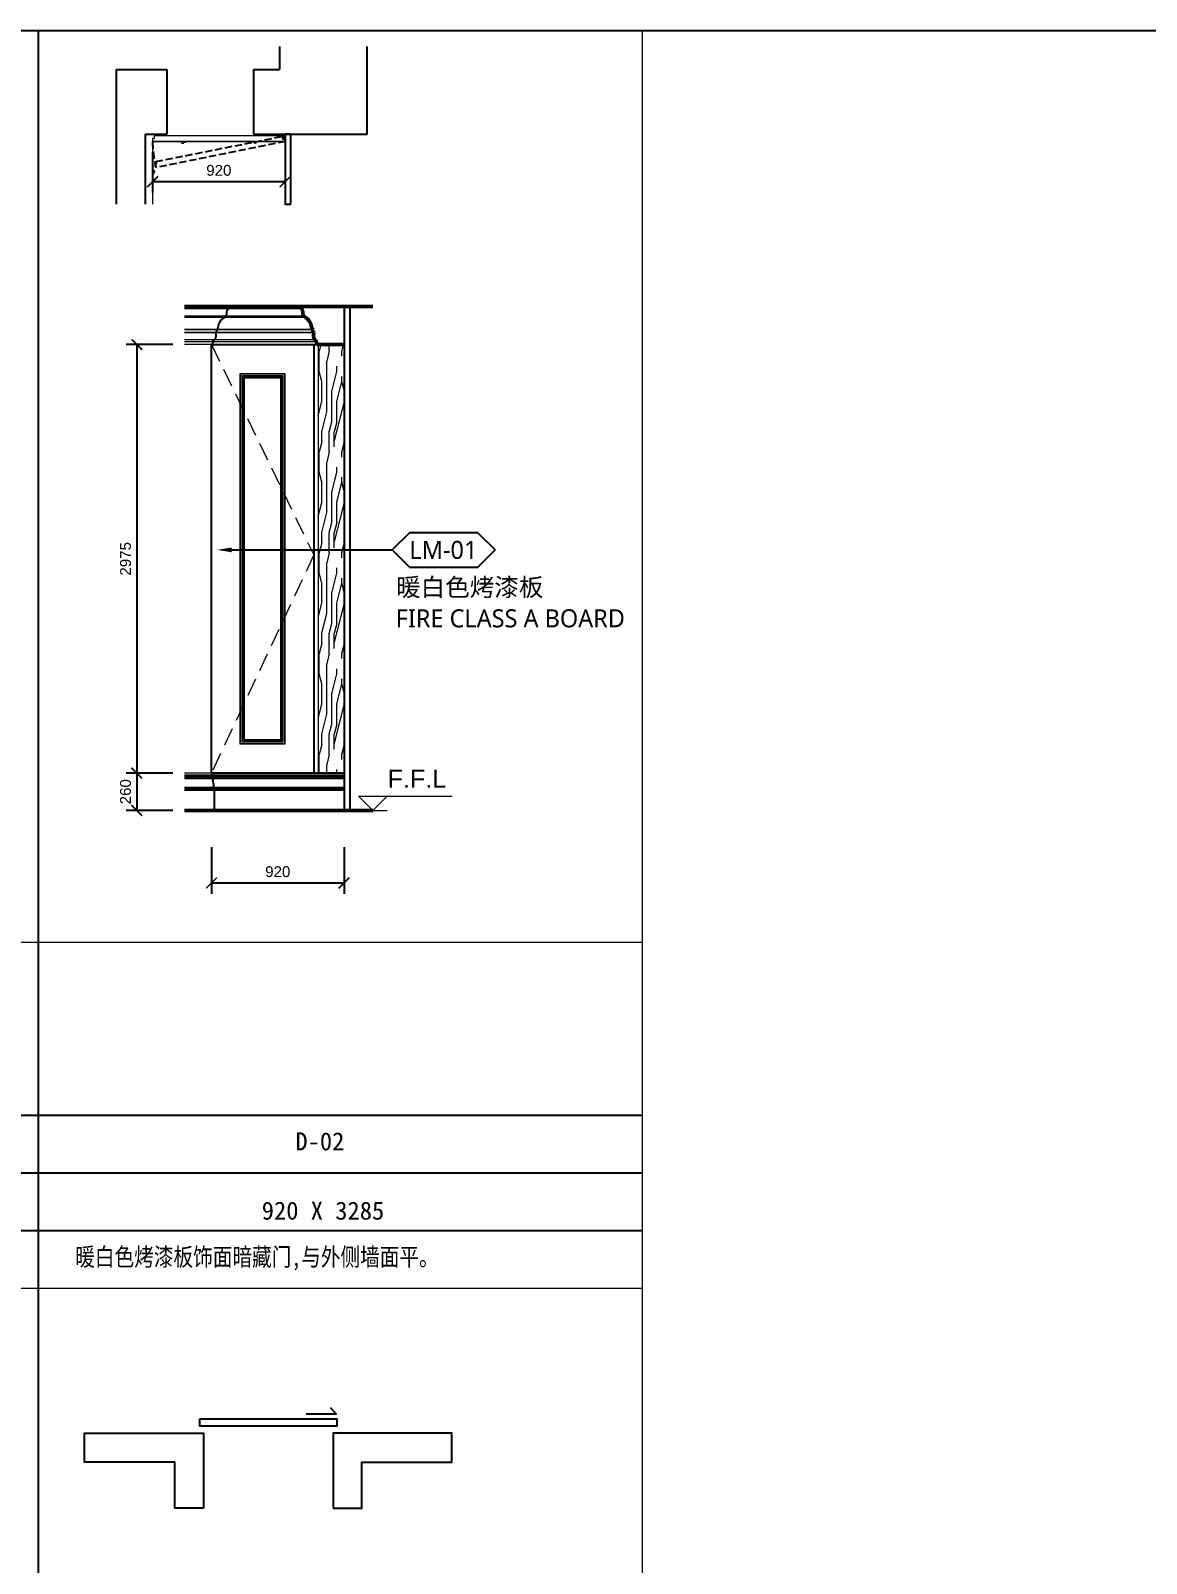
# Model space of a CAD drawing. Header units: millimetres. Extents: x -62687 to -4525, y 0 to 32607.
# Drawn here: x -29744 to -22000, y 17557 to 28200 of the extents above; entities that cross this region are included whole.
import ezdxf
from ezdxf import colors
from ezdxf.entities.mleader import LeaderData, LeaderLine
from ezdxf.enums import TextEntityAlignment as Align
from ezdxf.math import Vec2, Vec3
from ezdxf.xclip import XClip

# ---------------------------------------------------------------- set-up
doc = ezdxf.new("R2010")
doc.units = ezdxf.units.MM
doc.header["$XCLIPFRAME"] = 0
doc.linetypes.add('_ACM-G-HIDDEN', pattern=[4.762499999999999, 3.175, -1.5875])
doc.linetypes.add('DASH', pattern=[0.35, 0.25, -0.1])
for name, color, linetype in [('0 @ 50', 7, 'Continuous'), ('A-stairs', 2, 'Continuous'), ('D-BASE-WALL', 4, 'Continuous'), ('I-ELEV-LW01', 1, 'Continuous'), ('I-PL-DOOR', 2, 'Continuous'), ('I—平面—门', 1, 'Continuous'), ('I—装饰—中线', 70, 'Continuous'), ('WALL TYPE$0$G-ANNO-NOTE-CH', 7, 'Continuous')]:
    doc.layers.add(name, color=color, linetype=linetype)
for name, color, linetype, lineweight in [('_ACM-A-ANNO-DIMS', 1, 'Continuous', 13), ('_ACM-A-DETL-THIN', 2, 'Continuous', 13), ('_ACM-A-ELVE-HACH', 251, 'Continuous', 9), ('_ACM-A-ELVE-HIDD', 1, '_ACM-G-HIDDEN', 13), ('_ACM-A-ELVE-MEDM', 3, 'Continuous', 25), ('_ACM-A-ELVE-THIK', 5, 'Continuous', 50), ('Contour【轮廓线】', 94, 'Continuous', 0), ('I-PL-WALL-FHINISH', 73, 'Continuous', 13), ('I-WALL-DIM', 1, 'Continuous', 25), ('图框-1', 3, 'Continuous', 9)]:
    doc.layers.add(name, color=color, linetype=linetype, lineweight=lineweight)
doc.styles.add('_ACM-G-NOTES', font='arial.ttf')
doc.styles.add('Arial', font='arial.ttf', dxfattribs={"height": 75})
doc.styles.add('MtXpl_', font='simhei.ttf')
doc.styles.get("Standard").update_dxf_attribs({"font": 'arial.ttf'})
doc.styles.add('WALL TYPE$0$Aecom Chinese', font='Microsoft YaHei.ttf')
doc.dimstyles.new('Aec-Arch-M-50', dxfattribs={"dimscale": 50, "dimtxt": 75, "dimasz": 1.5, "dimexe": 1.5, "dimexo": 1.5, "dimgap": 0.8, "dimtad": 1, "dimdec": 0, "dimzin": 3, "dimdsep": 46, "dimtxsty": 'Arial', "dimblk": 'ARCHTICK', "dimcen": 2.5, "dimclrt": 256, "dimazin": 2, "dimtfac": 0.75, "dimtdec": 0, "dimtix": 1, "dimtmove": 2, "dimatfit": 2, "dimfxl": 5, "dimfxlon": 1, "dimtolj": 1, "dimtzin": 0, "dimarcsym": 0})

# ---------------------------------------------------------------- blocks, each defined once
blk = doc.blocks.new('*U47')
at = {"layer": 'I-PL-WALL-FHINISH'}
blk.add_lwpolyline([(0, 0), (0, 920)], dxfattribs=at)
for points in [[(-1.197321398649365e-05, 720), (7.979384322636179, 720, 0.3208161007806607), (10.64601772162132, 717.3333314192787), (10.64601905760355, 716.6666443405993, -0.4668266522621926), (10.64602353905502, 705.3333302019673), (10.6460248841322, 704.6666431219055, 0.4681539542228489), (5.503357997702551, 697.3295787129609), (4.795473440346541, 696.6557492642387, -0.6455820401914517), (4.646075155222206, 693.3333184213407), (4.646076489705592, 692.6666499566563, 0.4151569340983184), (3.312798305574688, 689.9999841420067), (-1.197321398649365e-05, 689.9999783235398)], [(-1.197321398649365e-05, 200), (7.979384322636179, 200, -0.3208161007806607), (10.64601772162132, 202.6666685807213), (10.64601905760355, 203.3333556594007, 0.4668266522621926), (10.64602353905502, 214.6666697980327), (10.6460248841322, 215.3333568780945, -0.4681539542228489), (5.503357997702551, 222.6704212870391), (4.795473440346541, 223.3442507357613, 0.6455820401914517), (4.646075155222206, 226.6666815786593), (4.646076489705592, 227.3333500433437, -0.4151569340983184), (3.312798305574688, 230.0000158579933), (-1.197321398649365e-05, 230.0000216764602)]]:
    blk.add_lwpolyline(points, format="xyb", close=True, dxfattribs=at)
blk = doc.blocks.new('*U177')
for points in [[(94.07029235074879, 3423.852127358805), (94.28660094368388, 3433.099426518682)], [(119.9999797541532, 3499.999999999935), (119.9999797541532, 3483.847671568896)], [(34.43259726039832, 3338.475906973727), (35.72947225556709, 3340.783264753227), (42.21091754394001, 3340.783264753227)], [(13.68943327516899, 3253.097870792764), (13.68943327516899, 3266.942810926725)]]:
    blk.add_lwpolyline(points)
for points in [[(27.9509078314295, 3317.709290229795), (29.24705040472327, 3320.015457823749, -3.820270691278139)], [(13.99999994784594, 235.8828736249961), (13.99999994784594, 241.0508423557585), (11.99999995529652, 244.4965210538539, 0.2104609323525432), (9.800781213489245, 252.2944336224609, -0.2571244085404081), (6.999999973922968, 260.0000000000036), (0, 260.0000000000036), (0, 3234.63818458224), (7.206523143075174, 3234.638184582225)], [(19.99999992549419, 0), (19.99999992549419, 139.4168705663978), (16.99999993667006, 142.8624882293479, 0.2253890010324974), (13.99999994784594, 151.4754032363198, 0.2584783740189748), (10.99999995902181, 160.088318243299, 0.2399701561620722), (13.41796870001417, 188.7769778043912, -0.251402421285622), (13.99999994784594, 220.3798829601001), (13.99999994784594, 225.5477296205354)]]:
    blk.add_lwpolyline(points, format="xyb")
blk.add_ellipse((13.99999994783138, 230.7153016227639), major_axis=(1.455191522836685e-11, 5.167572002232191), ratio=0.5837137594297165, start_param=3.141592653589793, end_param=6.283185307179586)
for points in [[(42.21091754394001, 3340.783264753227), (50.47629837252316, 3375.357788550195), (57.01536084816325, 3390.238434246734), (77.08098803673056, 3415.546478586031), (83.70115176436957, 3419.91737395549), (94.07029235074879, 3423.852127358805)], [(94.28660094368388, 3433.099426518682), (95.28826351868338, 3433.190536747839), (97.20481382342405, 3433.786895998543), (99.90989193835412, 3435.690368891861), (102.0113323602127, 3438.16784690995), (104.436991530878, 3442.707336639163), (106.2438299802307, 3449.130966375953), (106.701593654434, 3452.623550591459), (106.8488567562599, 3456.205963297842)], [(106.8488567559398, 3456.205963280481), (106.8041790220595, 3458.010574497173), (106.7966106627136, 3459.861892849651), (107.2333782392088, 3465.322342048072), (107.898905580485, 3468.809799310453), (108.8534491340688, 3472.096862896862), (110.0663860411441, 3475.081497285144), (111.5126750982599, 3477.709549033163), (114.063944619993, 3480.878997873915), (115.951151644229, 3482.390838688581), (117.9408977305575, 3483.38670355302), (118.9638469454949, 3483.685226501133), (119.9999797541532, 3483.847671568896)], [(13.68943327516899, 3266.942810926725), (15.64329068976804, 3266.87823573166), (17.57366352403187, 3267.203934582991), (21.29270473122597, 3268.984864141785), (24.70623191827326, 3272.203125848544), (26.25457176961936, 3274.325470811331), (28.88914024981204, 3279.412003385158), (29.93967735525803, 3282.293671465239), (30.80169093250879, 3285.361695135471), (31.46653281833278, 3288.586670709388), (31.92620265678852, 3291.939179241825), (32.17229640798178, 3295.389801787554), (32.00290976944962, 3302.301117679795), (31.59543906783802, 3305.65872264775), (30.98044883579132, 3308.909455057445), (30.16428672944312, 3312.022248014655), (29.15232384257251, 3314.965897295675), (27.9509078314295, 3317.709290229795)], [(29.24705040472327, 3320.015457823749), (29.99114405355067, 3319.847168639804), (30.74835449716193, 3319.847168639804), (31.46750938083278, 3320.002442076737), (32.18332969065523, 3320.318695737653), (32.87327109434409, 3320.78918523786), (33.52923000842566, 3321.410233209193), (34.69773397815879, 3323.075745287926), (35.59031209984096, 3325.17463749204), (36.16721639456227, 3327.588196443008), (36.39817342496826, 3330.208054221315), (36.26072225358803, 3332.848679211478), (36.05828275522799, 3334.11337342066), (35.40183553803945, 3336.461792601352), (34.43259726039832, 3338.475906973727)], [(7.206523440778255, 3234.638184582225), (7.789733272424201, 3241.226354564358), (8.476542669610353, 3244.129258155292), (9.642511141661089, 3247.337517725849), (11.59905411992804, 3250.807007764197), (13.68943327516899, 3253.097870792779)]]:
    blk.add_spline(points, degree=3)
blk = doc.blocks.new('_ArchTick')
at = {"layer": 'I-WALL-DIM', "const_width": 0.15}
blk.add_lwpolyline([(-0.4999999999998863, -0.5), (0.5000000000001137, 0.5)], dxfattribs=at)
blk = doc.blocks.new('*D63')
at = {"layer": 'Defpoints', "color": 0, "transparency": 16777216}
for p in [(-28897.45178378216, 27430.46651703792), (-27977.45178378216, 27430.46651703792), (-28897.45178378216, 27151.16816605962)]:
    blk.add_point(p, dxfattribs=at)
at = {"layer": 'I-WALL-DIM', "color": 0, "lineweight": -2, "transparency": 16777216}
for p, q in [((-28897.45178378216, 27355.46651703792), (-28897.45178378216, 27076.16816605962)), ((-27977.45178378216, 27355.46651703792), (-27977.45178378216, 27076.16816605962)), ((-27977.45178378216, 27151.16816605962), (-28897.45178378216, 27151.16816605962))]:
    blk.add_line(p, q, dxfattribs=at)
at = {"layer": 'I-WALL-DIM', "color": 0, "lineweight": -2, "transparency": 16777216, "xscale": 75, "yscale": 75, "zscale": 75, "rotation": 180}
blk.add_blockref('_ArchTick', (-28897.45178378216, 27151.16816605962), dxfattribs=at)
at = {"layer": 'I-WALL-DIM', "color": 0, "lineweight": -2, "transparency": 16777216, "xscale": 75, "yscale": 75, "zscale": 75}
blk.add_blockref('_ArchTick', (-27977.45178378216, 27151.16816605962), dxfattribs=at)
at = {"layer": 'I-WALL-DIM', "transparency": 16777216, "insert": (-28437.45178378216, 27229.46114013875), "char_height": 75, "attachment_point": 5, "style": 'Arial'}
blk.add_mtext('\\A1;920', dxfattribs=at)
blk = doc.blocks.new('*D70')
at = {"layer": 'Defpoints', "color": 0, "transparency": 16777216}
for p in [(-28488.43446405852, 23045.0575803764), (-27568.43446405852, 22785.05758037633), (-28488.43446405852, 22281.28942635405)]:
    blk.add_point(p, dxfattribs=at)
at = {"layer": 'I-WALL-DIM', "color": 0, "lineweight": -2, "transparency": 16777216}
for p, q in [((-28488.43446405852, 22531.28942635405), (-28488.43446405852, 22206.28942635405)), ((-27568.43446405852, 22531.28942635405), (-27568.43446405852, 22206.28942635405)), ((-27568.43446405852, 22281.28942635405), (-28488.43446405852, 22281.28942635405))]:
    blk.add_line(p, q, dxfattribs=at)
at = {"layer": 'I-WALL-DIM', "color": 0, "lineweight": -2, "transparency": 16777216, "xscale": 75, "yscale": 75, "zscale": 75, "rotation": 180}
blk.add_blockref('_ArchTick', (-28488.43446405852, 22281.28942635405), dxfattribs=at)
at = {"layer": 'I-WALL-DIM', "color": 0, "lineweight": -2, "transparency": 16777216, "xscale": 75, "yscale": 75, "zscale": 75}
blk.add_blockref('_ArchTick', (-27568.43446405852, 22281.28942635405), dxfattribs=at)
at = {"layer": 'I-WALL-DIM', "transparency": 16777216, "insert": (-28028.43446405852, 22359.58240043318), "char_height": 75, "attachment_point": 5, "style": 'Arial'}
blk.add_mtext('\\A1;920', dxfattribs=at)
blk = doc.blocks.new('*D72')
at = {"layer": 'Defpoints', "color": 0, "transparency": 16777216}
for p in [(-28488.43446405853, 26019.69576495866), (-29006.75517153153, 23045.0575803764), (-28488.43446405853, 23045.0575803764)]:
    blk.add_point(p, dxfattribs=at)
at = {"layer": 'I-WALL-DIM', "color": 0, "lineweight": -2, "transparency": 16777216}
for p, q in [((-28756.75517153153, 26019.69576495866), (-29081.75517153153, 26019.69576495866)), ((-29006.75517153153, 26019.69576495866), (-29006.75517153153, 23045.0575803764)), ((-28756.75517153153, 23045.0575803764), (-29081.75517153153, 23045.0575803764))]:
    blk.add_line(p, q, dxfattribs=at)
at = {"layer": 'I-WALL-DIM', "color": 0, "lineweight": -2, "transparency": 16777216, "xscale": 75, "yscale": 75, "zscale": 75}
for p, rotation in [((-29006.75517153153, 26019.69576495866), 90), ((-29006.75517153153, 23045.0575803764), 270)]:
    blk.add_blockref('_ArchTick', p, dxfattribs=dict(at, rotation=rotation))
at = {"layer": 'I-WALL-DIM', "transparency": 16777216, "insert": (-29085.04814561064, 24532.37667266753), "char_height": 75, "attachment_point": 5, "rotation": 90, "style": 'Arial'}
blk.add_mtext('\\A1;2975', dxfattribs=at)
blk = doc.blocks.new('*D71')
at = {"layer": 'Defpoints', "color": 0, "transparency": 16777216}
for p in [(-28488.43446405853, 23045.0575803764), (-29006.75517153146, 22785.05758037633), (-28488.43446405854, 22785.05758037633)]:
    blk.add_point(p, dxfattribs=at)
at = {"layer": 'I-WALL-DIM', "color": 0, "lineweight": -2, "transparency": 16777216}
for p, q in [((-28756.75517153146, 23045.0575803764), (-29081.75517153146, 23045.0575803764)), ((-29006.75517153146, 23045.0575803764), (-29006.75517153146, 22785.05758037633)), ((-28756.75517153146, 22785.05758037633), (-29081.75517153146, 22785.05758037633))]:
    blk.add_line(p, q, dxfattribs=at)
at = {"layer": 'I-WALL-DIM', "color": 0, "lineweight": -2, "transparency": 16777216, "xscale": 75, "yscale": 75, "zscale": 75}
for p, rotation in [((-29006.75517153146, 23045.0575803764), 90), ((-29006.75517153146, 22785.05758037633), 270)]:
    blk.add_blockref('_ArchTick', p, dxfattribs=dict(at, rotation=rotation))
at = {"layer": 'I-WALL-DIM', "transparency": 16777216, "insert": (-29085.04814561058, 22915.05758037637), "char_height": 75, "attachment_point": 5, "rotation": 90, "style": 'Arial'}
blk.add_mtext('\\A1;260', dxfattribs=at)
blk = doc.blocks.new('*U8')
for p, q in [((-2, 2), (2, 2)), ((0, 0), (-2, 2)), ((-2, 0), (2, 0)), ((2, 2), (0, 0)), ((2, 2), (11, 2))]:
    blk.add_line(p, q)
at = {"style": '_ACM-G-NOTES'}
blk.add_attdef('HEIGHT-1', text='', height=2.5, dxfattribs=at).set_placement((2.046873367071385, 5.655099713776202), align=Align.TOP_LEFT)
blk = doc.blocks.new('WHA12202707')
at = {"transparency": 16777216}
for p, q in [((2.381249999995816, 2.381249999998545), (0, 0)), ((11.90624999998818, 2.381249999998545), (2.381249999995816, 2.381249999998545)), ((11.90624999998818, 2.381249999998545), (14.28749999998399, 0)), ((2.381249999995816, -2.381249999994907), (0, 0)), ((11.90624999998818, -2.381249999994907), (14.28749999998399, 0)), ((2.381249999995816, -2.381249999994907), (11.90624999998818, -2.381249999994907))]:
    blk.add_line(p, q, dxfattribs=at)
at = {"transparency": 16777216, "style": 'WALL TYPE$0$Aecom Chinese'}
blk.add_attdef('英文2', (0.4915142908575945, -14.58335883787367), '', height=2.5, dxfattribs=at)
at = {"layer": 'WALL TYPE$0$G-ANNO-NOTE-CH', "transparency": 16777216, "style": 'WALL TYPE$0$Aecom Chinese'}
blk.add_attdef('编号', text='', height=2.5, dxfattribs=at).set_placement((7.100982051833853, 0), align=Align.MIDDLE)
for tag, p in [('中文', (0.5380008727915992, -5.178695852169766)), ('英文', (0.4915142908830603, -9.507158057298511))]:
    blk.add_attdef(tag, text='', height=2.5, dxfattribs=at).set_placement(p, align=Align.MIDDLE_LEFT)
blk = doc.blocks.new('*U174')
at = {"layer": '_ACM-A-DETL-THIN'}
for points in [[(0, 3034.638184582254), (309.8865063226839, 3034.638184582254), (309.8865063226839, 460), (0, 460)], [(30.00002167646016, 3004.638162905794), (279.8864846462238, 3004.638162905794), (279.8864846462238, 490.0000216764602), (30.00002167646016, 490.0000216764602)]]:
    blk.add_lwpolyline(points, close=True, dxfattribs=at)
at = {"layer": '_ACM-A-DETL-THIN', "color": 8}
for points in [[(2.666668580714031, 3031.97151600154), (307.2198377419699, 3031.97151600154), (307.2198377419699, 462.666668580714), (2.666668580714031, 462.666668580714)], [(3.333355659400695, 3031.304828922853), (306.5531506632832, 3031.304828922853), (306.5531506632832, 463.3333556594007), (3.333355659400695, 463.3333556594007)], [(14.66666979803995, 3019.971514784214), (295.219836524644, 3019.971514784214), (295.219836524644, 474.6666697980399), (14.66666979803995, 474.6666697980399)], [(15.33335687809449, 3019.304827704159), (294.5531494445895, 3019.304827704159), (294.5531494445895, 475.3333568780945), (15.33335687809449, 475.3333568780945)], [(22.67042128703906, 3011.967763295215), (287.2160850356449, 3011.967763295215), (287.2160850356449, 482.6704212870391), (22.67042128703906, 482.6704212870391)], [(23.34425073576858, 3011.293933846485), (286.5422555869154, 3011.293933846485), (286.5422555869154, 483.3442507357686), (23.34425073576858, 483.3442507357686)], [(26.66668157865934, 3007.971503003595), (283.2198247440246, 3007.971503003595), (283.2198247440246, 486.6666815786593), (26.66668157865934, 486.6666815786593)]]:
    blk.add_lwpolyline(points, close=True, dxfattribs=at)
blk = doc.blocks.new('*U176')
at = {"color": 250}
for p, q in [((0, 210.1132734759321), (0, 0)), ((113.8803798450216, 210.1132734759321), (113.8803798450216, 0)), ((219.9999999999986, 210.1132734759321), (219.9999999999986, 0)), ((311.1269837220445, 210.1132734759321), (311.1269837220445, 0)), ((381.0511776651431, 210.1132734759321), (381.0511776651431, 0)), ((425.0073635672126, 210.1132734759321), (425.0073635672126, 0)), ((439.9999999999972, 210.1132734759321), (439.9999999999972, 0))]:
    blk.add_line(p, q, dxfattribs=at)
blk = doc.blocks.new('K_1222032899')
at = {"layer": '_ACM-A-DETL-THIN', "color": 8}
for points in [[(-305.0003309917811, -57.00334400567226), (-305.0003309917811, -3851.481101111269)], [(-274.8868941647233, -160), (-274.8868373144651, -3850.096741863814)], [(-94.88705751586531, -599.9999999999964), (-284.8868941647233, -599.9999999999964)]]:
    blk.add_lwpolyline(points, dxfattribs=at)
at = {"layer": '_ACM-A-ELVE-MEDM'}
blk.add_lwpolyline([(-94.88705751585076, 0), (-304.9999834181217, 0), (-305.0003310137108, -57.00694149016635, -0.3782502001718009), (-301.9833998695976, -61.7747675982464, 0.6234963798739479), (-299.9715041236777, -66.54381312349142, 0.2848190696675714), (-299.9720229127561, -90.3870747527908, 0.6361491608280843), (-301.9820113086025, -97.54234559183533, 0.2823776289364123), (-301.5233783739677, -109.8480101953464, -0.1861280918310402), (-292.9317702383123, -138.0770249895795, 0.8243827968840718), (-291.9258879765985, -144.0379637544247), (-291.9261351691821, -146.4232176514706, -0.2622472454661371), (-288.9093550875987, -149.9989050919248), (-274.8868941647233, -149.9989050919248), (-274.8868941647233, -160), (-94.88705751585076, -160)], format="xyb", dxfattribs=at)
at = {"xscale": -1, "rotation": 270}
blk.add_blockref('*U176', (-305.0003309917811, -599.9999999999964), dxfattribs=at)
blk = doc.blocks.new('A$C92bd61fc')
at = {"layer": '_ACM-A-ELVE-HACH'}
h = blk.add_hatch(dxfattribs=at)
h.set_pattern_fill('木纹', color=251, scale=34.3137, angle=90, pattern_type=2)
h.set_pattern_definition([(90, (-93314.12963991621, -23096.21078510489), (-699.99948, 4.286260612934058e-14), [139.999896, -209.999844, 69.99994799999999, -279.999792]), (90, (-93331.62962691617, -22606.21114910489), (-699.99948, 4.286260612934058e-14), [139.999896, -559.9995839999999]), (90, (-93366.62960091617, -22676.21109710492), (-699.99948, 4.286260612934058e-14), [69.99994799999999, -629.9995319999999]), (90, (-93384.1295879162, -23061.21081110489), (-699.99948, 4.286260612934058e-14), [34.99997399999999, -489.999636, 34.99997399999999, -139.999896]), (90, (-93419.12956191617, -22816.21099310489), (-699.99948, 4.286260612934058e-14), [139.999896, -209.999844, 34.99997399999999, -314.999766]), (90, (-93436.62954891617, -22991.21086310489), (-699.99948, 4.286260612934058e-14), [104.999922, -594.999558]), (90, (-93454.1295359162, -22816.21099310489), (-699.99948, 4.286260612934058e-14), [209.999844, -489.999636]), (90, (-93471.62952291618, -23026.21083710489), (-699.99948, 4.286260612934058e-14), [139.999896, -559.9995839999999]), (90, (-93489.12950991617, -22746.21104510489), (-699.99948, 4.286260612934058e-14), [349.99974, -349.99974]), (90, (-93524.12948391616, -22956.21088910489), (-699.99948, 4.286260612934058e-14), [69.99994799999999, -209.999844, 139.999896, -279.999792]), (90, (-93541.62947091622, -22466.21125310489), (-699.99948, 4.286260612934058e-14), [139.999896, -559.9995839999999]), (90, (-93559.1294579162, -22606.21114910489), (-699.99948, 4.286260612934058e-14), [69.99994799999999, -629.9995319999999]), (90, (-93576.62944491621, -22746.21104510489), (-699.99948, 4.286260612934058e-14), [69.99994799999999, -629.9995319999999]), (90, (-93594.12943191621, -23096.21078510489), (-699.99948, 4.286260612934058e-14), [139.999896, -559.9995839999999]), (90, (-93611.62941891621, -22746.21104510489), (-699.99948, 4.286260612934058e-14), [139.999896, -559.9995839999999]), (90, (-93646.62939291622, -22746.21104510489), (-699.99948, 4.286260612934058e-14), [139.999896, -139.999896, 139.999896, -279.999792]), (90, (-93681.62936691621, -22886.21094110489), (-699.99948, 4.286260612934058e-14), [69.99994799999999, -349.99974, 139.999896, -139.999896]), (90, (-93699.1293539162, -22746.21104510489), (-699.99948, 4.286260612934058e-14), [209.999844, -489.999636]), (90, (-93734.12932791618, -22746.21104510489), (-699.99948, 4.286260612934058e-14), [139.999896, -559.9995839999999]), (90, (-93751.62931491621, -23026.21083710489), (-699.99948, 4.286260612934058e-14), [209.999844, -279.999792, 69.99994799999999, -139.999896]), (90, (-93786.62928891617, -23026.21083710489), (-699.99948, 4.286260612934058e-14), [349.99974, -349.99974]), (90, (-93804.12927591617, -22606.21114910489), (-699.99948, 4.286260612934058e-14), [69.99994799999999, -629.9995319999999]), (90, (-93821.62926291616, -22816.21099310489), (-699.99948, 4.286260612934058e-14), [139.999896, -559.9995839999999]), (90, (-93839.12924991622, -22956.21088910489), (-699.99948, 4.286260612934058e-14), [69.99994799999999, -279.999792, 69.99994799999999, -279.999792]), (90, (-93856.62923691621, -23026.21083710492), (-699.99948, 4.286260612934058e-14), [69.99994799999999, -209.999844, 139.999896, -279.999792]), (90, (-93874.12922391621, -22886.21094110489), (-699.99948, 4.286260612934058e-14), [69.99994799999999, -349.99974, 69.99994799999999, -209.999844]), (90, (-93891.6292109162, -22746.21104510489), (-699.99948, 4.286260612934058e-14), [209.999844, -489.999636]), (90, (-93926.62918491621, -23026.21083710489), (-699.99948, 4.286260612934058e-14), [139.999896, -559.9995839999999]), (90, (-93944.12917191621, -22676.21109710489), (-699.99948, 4.286260612934058e-14), [69.99994799999999, -629.9995319999999]), (90, (-93961.62915891616, -22536.21120110489), (-699.99948, 4.286260612934058e-14), [69.99994799999999, -629.9995319999999]), (104.03624347, (-93366.62960090824, -22606.21114909093), (-1.689791769861322e-06, 699.999479479022), [72.09994644, -2814.0717183687]), (104.03624347, (-93524.12948390824, -22536.21120109092), (-1.689791769861322e-06, 699.999479479022), [72.09994644, -2814.0717183687]), (104.03624347, (-93944.12917190824, -22606.21114909093), (-1.689791769861322e-06, 699.999479479022), [72.09994644, -2814.0717183687]), (104.03624347, (-93681.62936690824, -22816.21099309092), (-1.689791769861322e-06, 699.999479479022), [72.09994644, -2814.0717183687]), (104.03624347, (-93786.62928890824, -22676.21109709092), (-1.689791769861322e-06, 699.999479479022), [72.09994644, -2814.0717183687]), (104.03624347, (-93734.12932790825, -22606.21114909093), (-1.689791769861322e-06, 699.999479479022), [72.09994644, -2814.0717183687]), (104.03624347, (-93856.62923690824, -22956.21088909092), (-1.689791769861322e-06, 699.999479479022), [72.09994644, -2814.0717183687]), (104.03624347, (-93821.62926290823, -22676.21109709092), (-1.689791769861322e-06, 699.999479479022), [72.09994644, -2814.0717183687]), (104.03624347, (-93559.12945790823, -22536.21120109092), (-1.689791769861322e-06, 699.999479479022), [144.19989288, -2741.9717719287]), (104.03624347, (-93611.62941890824, -22606.21114909093), (-1.689791769861322e-06, 699.999479479022), [144.19989288, -2741.9717719287]), (104.03624347, (-93646.62939290825, -22606.21114909093), (-1.689791769861322e-06, 699.999479479022), [144.19989288, -2741.9717719287]), (255.96376, (-93419.12970643755, -22816.21116352707), (0.0001255916377233216, -699.9996068101242), [72.09994644, -144.19989288, 72.09994644, -2597.771844734999]), (255.9637565300001, (-93524.12948397688, -22956.21088898798), (-2.533266199220939e-08, -699.9994798951368), [72.09994644, -2814.0717183687]), (255.9637565300001, (-93839.12924997688, -22956.21088898798), (-2.533266199220939e-08, -699.9994798951368), [144.19989288, -2741.9717719287]), (284.03624347, (-93331.62962697688, -22606.21114898798), (1.689791678431259e-06, -699.999479479022), [72.09994644, -2814.0717183687]), (75.96375653, (-93331.62962697688, -22466.21125298799), (2.533287532902427e-08, 699.9994798951368), [72.09994644, -2814.0717183687]), (75.96375653, (-93576.62944497686, -22676.21109698798), (2.533287532902427e-08, 699.9994798951368), [72.09994644, -2814.0717183687]), (75.96375653, (-93699.12935397687, -22536.21120098798), (2.533287532902427e-08, 699.9994798951368), [72.09994644, -2814.0717183687]), (75.96375653, (-93751.62931497688, -22816.21099298798), (2.533287532902427e-08, 699.9994798951368), [72.09994644, -2814.0717183687]), (75.96375653, (-93839.12924997688, -22886.21094098798), (2.533287532902427e-08, 699.9994798951368), [72.09994644, -2814.0717183687]), (75.96375653, (-93874.12922397687, -22816.21099298798), (2.533287532902427e-08, 699.9994798951368), [72.09994644, -2814.0717183687]), (75.96375653, (-93751.62931497688, -22816.21099298798), (2.533287532902427e-08, 699.9994798951368), [72.09994644, -2814.0717183687]), (75.96375653, (-93856.62923697688, -22606.21114898798), (2.533287532902427e-08, 699.9994798951368), [288.39978576, -2597.7718790487]), (75.96375653, (-93384.12958797687, -23026.21083698798), (2.533287532902427e-08, 699.9994798951368), [288.39978576, -2597.7718790487]), (75.96375653, (-93436.62954897687, -22956.21088898798), (2.533287532902427e-08, 699.9994798951368), [288.39978576, -2597.7718790487]), (75.96376000000001, (-93471.62966743755, -22886.21111152707), (-0.0001255916376318916, 699.9996068101242), [72.09994644, -144.19989288, 144.19989288, -2525.671898295]), (75.96376000000001, (-93524.12962843756, -22886.21111152707), (-0.0001255916376318916, 699.9996068101242), [144.19989288, -144.19989288, 144.19989288, -2453.571951854999]), (75.96375653, (-93594.12943197688, -22956.21088898798), (2.533287532902427e-08, 699.9994798951368), [288.39978576, -2597.7718790487]), (75.96375653, (-93646.62939297687, -23026.21083698798), (2.533287532902427e-08, 699.9994798951368), [288.39978576, -2597.7718790487]), (75.96375653, (-93681.62936697686, -23026.21083698798), (2.533287532902427e-08, 699.9994798951368), [288.39978576, -2597.7718790487]), (75.96375653, (-93891.62921097688, -22536.21120098798), (2.533287532902427e-08, 699.9994798951368), [72.09994644, -2814.0717183687]), (75.96376753, (-93961.62915897688, -22466.21125298799), (-0.0001343649196721049, 699.9994798951237), [144.19989288, -2741.9717719287]), (75.96376753, (-93926.62918497687, -22886.21094098798), (-0.0001343649196721049, 699.9994798951237), [144.19989288, -2741.9717719287]), (75.96375753, (-93314.12963997688, -22956.21088898798), (-1.219196285513106e-05, 699.9994798951367), [288.3997857599998, -2597.771879048698]), (75.96375753, (-93804.12927597687, -22536.21120098798), (-1.219196285513106e-05, 699.9994798951367), [216.2998393199999, -2669.871825488698]), (75.96375753, (-93751.62931497688, -22466.21125298799), (-1.219196285513106e-05, 699.9994798951367), [432.5996786399998, -2453.571986168698])])
h.paths.add_polyline_path([(739.999950166617, -7.60337570682168e-10), (739.9999999999418, -7.60337570682168e-10), (919.9999999999854, -7.639755494892597e-10), (919.9999999999272, -2974.638184583011), (739.9999959943962, -2974.638184583011)])
at = {"layer": '_ACM-A-ELVE-HIDD', "ltscale": 40}
blk.add_lwpolyline([(0, 0), (709.886506322684, -1459.638184582298), (0, -2974.638184582251)], dxfattribs=at)
at = {"layer": 'A-stairs'}
blk.add_lwpolyline([(0, -2974.638184582251), (0, 0), (709.886506322684, 0), (709.886506322684, -2974.638184582251), (0, -2974.638184582251)], dxfattribs=at)
ref = blk.add_blockref('K_1222032899', (1014.886837314465, 615.4585572814976))
XClip(ref).set_block_clipping_path([(-305.0003309917811, -3590.096741863741), (-94.88683731453784, -615.4585572815085)])
at = {"layer": '_ACM-A-DETL-THIN'}
blk.add_blockref('*U174', (200, -3234.638184582254), dxfattribs=at)

msp = doc.modelspace()

# ---------------------------------------------------------------- linework, layer by layer
at = {"layer": '_ACM-A-DETL-THIN', "color": 8}
for points in [[(-27868.43444381273, 26268.9052519453), (-28675.42032610462, 26268.9052519453)], [(-27842.72106500226, 26218.15700689509), (-28675.42032610462, 26218.15700689509)], [(-27842.50475640933, 26208.90970773521), (-28675.42032610462, 26208.90970773521)], [(-27790.64538160252, 26125.84084512963), (-28675.42032610462, 26125.84084512963)], [(-27782.86706131898, 26123.53348735013), (-28675.42032610462, 26123.53348735013)], [(-27779.94127966733, 26105.07303820016), (-28675.42032610462, 26105.07303820016)], [(-27776.38537189001, 26102.7668706062), (-28675.42032610462, 26102.7668706062)], [(-27764.75610211566, 26052.00039130313), (-28675.42032610462, 26052.00039130313)], [(-27762.12389733375, 26038.15545116917), (-28675.42032610462, 26038.15545116917)], [(-27568.43446405853, 23029.55410143025), (-28675.42032610462, 23029.55410143025)], [(-27568.43446405853, 23026.10842273215), (-28675.42032610462, 23026.10842273215)], [(-27568.43446405853, 23020.94045400139), (-28675.42032610462, 23020.94045400139)], [(-27568.43446405853, 23010.60530999693), (-28675.42032610462, 23010.60530999693)], [(-27568.43446405853, 23005.4374633365), (-28675.42032610462, 23005.4374633365)], [(-27568.43446405853, 22945.14589861969), (-28675.42032610462, 22945.14589861969)], [(-27568.43446405853, 22936.53298361271), (-28675.42032610462, 22936.53298361271)], [(-27568.43446405853, 22927.92006860574), (-28675.42032610462, 22927.92006860574)], [(-27568.43446405853, 22924.47445094279), (-28675.42032610462, 22924.47445094279)]]:
    msp.add_lwpolyline(points, dxfattribs=at)
at = {"layer": '_ACM-A-DETL-THIN'}
for points in [[(-28488.43446405852, 26019.69576495865), (-28675.42032610462, 26019.69576495865)], [(-27568.43446405852, 23045.0575803764), (-28675.42032610462, 23045.0575803764)]]:
    msp.add_lwpolyline(points, dxfattribs=at)
at = {"layer": '_ACM-A-ELVE-THIK'}
msp.add_line((-28675.42032610462, 22785.05758037633), (-27368.8406640435, 22785.05758037633), dxfattribs=at)
for points in [[(-27368.8406640435, 26285.05758037628), (-28675.42032610462, 26285.05758037632)], [(-27868.43444381273, 26285.05758037634), (-27868.43444381273, 26268.9052519453)], [(-27842.50475640933, 26208.90970773521), (-27842.72106500226, 26218.15700689509)], [(-27782.86706131898, 26123.53348735013), (-27784.16393631414, 26125.84084512963), (-27790.64538160252, 26125.84084512963)], [(-27762.12389733375, 26038.15545116917), (-27762.12389733375, 26052.00039130313)], [(-27748.43446405858, 26019.69576495865), (-27755.64098720165, 26019.69576495863)], [(-27748.43446405858, 26019.69576495865), (-27568.43446405848, 26019.69576495865)]]:
    msp.add_lwpolyline(points, dxfattribs=at)
msp.add_lwpolyline([(-27776.38537189001, 26102.7668706062), (-27777.6815144633, 26105.07303820016, 3.820270691278139)], format="xyb", dxfattribs=at)
for points in [[(-27855.28332081452, 26241.26354365689), (-27855.23864308064, 26243.06815487358), (-27855.23107472129, 26244.91947322606), (-27855.66784229779, 26250.37992242448), (-27856.33336963906, 26253.86737968686), (-27857.28791319265, 26257.15444327327), (-27858.50085009972, 26260.13907766155), (-27859.94713915684, 26262.76712940957), (-27862.49840867857, 26265.93657825032), (-27864.38561570281, 26267.44841906499), (-27866.37536178913, 26268.44428392943), (-27867.39831100407, 26268.74280687754), (-27868.43444381273, 26268.9052519453)], [(-27842.72106500226, 26218.15700689509), (-27843.72272757726, 26218.24811712425), (-27845.639277882, 26218.84447637495), (-27848.34435599693, 26220.74794926827), (-27850.44579641879, 26223.22542728636), (-27852.87145558945, 26227.76491701557), (-27854.67829403881, 26234.18854675236), (-27855.13605771301, 26237.68113096787), (-27855.28332081484, 26241.26354367425)], [(-27790.64538160252, 26125.84084512963), (-27798.9107624311, 26160.4153689266), (-27805.44982490674, 26175.29601462314), (-27825.51545209531, 26200.60405896244), (-27832.13561582295, 26204.9749543319), (-27842.50475640933, 26208.90970773521)], [(-27777.6815144633, 26105.07303820016), (-27778.42560811213, 26104.90474901621), (-27779.18281855574, 26104.90474901621), (-27779.90197343941, 26105.06002245314), (-27780.61779374923, 26105.37627611406), (-27781.30773515292, 26105.84676561427), (-27781.963694067, 26106.4678135856), (-27783.13219803674, 26108.13332566433), (-27784.02477615842, 26110.23221786845), (-27784.60168045314, 26112.64577681942), (-27784.83263748355, 26115.26563459772), (-27784.69518631216, 26117.90625958789), (-27784.4927468138, 26119.17095379707), (-27783.83629959662, 26121.51937297776), (-27782.86706131898, 26123.53348735013)], [(-27762.12389733375, 26052.00039130313), (-27764.07775474834, 26051.93581610807), (-27766.00812758261, 26052.2615149594), (-27769.7271687898, 26054.04244451819), (-27773.14069597685, 26057.26070622495), (-27774.6890358282, 26059.38305118774), (-27777.32360430839, 26064.46958376157), (-27778.37414141383, 26067.35125184165), (-27779.23615499109, 26070.41927551188), (-27779.90099687691, 26073.6442510858), (-27780.36066671537, 26076.99675961823), (-27780.60676046656, 26080.44738216396), (-27780.43737382803, 26087.3586980562), (-27780.02990312641, 26090.71630302416), (-27779.41491289437, 26093.96703543385), (-27778.59875078802, 26097.07982839106), (-27777.58678790115, 26100.02347767208), (-27776.38537189001, 26102.7668706062)], [(-27755.64098749936, 26019.69576495863), (-27756.224197331, 26026.28393494077), (-27756.91100672819, 26029.1868385317), (-27758.07697520024, 26032.39509810226), (-27760.0335181785, 26035.8645881406), (-27762.12389733375, 26038.15545116919)]]:
    msp.add_spline(points, degree=3, dxfattribs=at)
at = {"layer": 'A-stairs'}
msp.add_lwpolyline([(-28488.43446405852, 23045.0575803764), (-28488.43446405852, 26019.69576495865), (-27568.43446405852, 26019.69576495865), (-27568.43446405852, 23045.0575803764), (-28488.43446405852, 23045.0575803764)], dxfattribs=at)
at = {"layer": 'Contour【轮廓线】', "color": 94}
msp.add_line((-28488.43446405855, 23433.40321598775), (-28488.43446405855, 23463.48750001002), dxfattribs=at)
at = {"layer": 'D-BASE-WALL'}
for p, q in [((-28017.45178378215, 28090.58781975719), (-28017.45178378216, 27930.46651703792)), ((-27407.45178378216, 27480.46651703792), (-27407.45178378216, 28090.58781975719)), ((-29147.45178378218, 26996.02749739808), (-29147.45178378216, 27930.46651703792)), ((-29147.45178378216, 27930.46651703792), (-28797.45178378219, 27930.46651703792)), ((-28797.45178378219, 27930.46651703792), (-28797.45178378216, 27480.46651703792)), ((-28197.45178378216, 27930.46651703792), (-28197.45178378216, 27480.46651703792)), ((-28197.45178378219, 27930.46651703792), (-28017.45178378216, 27930.46651703792)), ((-28947.45178378218, 26996.02749739808), (-28947.45178378216, 27480.46651703792)), ((-28947.45178378216, 27480.46651703792), (-28797.45178378216, 27480.46651703792)), ((-28197.45178378216, 27480.46651703792), (-27407.45178378216, 27480.46651703792))]:
    msp.add_line(p, q, dxfattribs=at)
for points in [[(-28543.95722093672, 17940.8027425201), (-28743.95722093718, 17940.8027425201), (-28743.95722093718, 18260.80274252006), (-29370.55925833699, 18260.80274252007), (-29370.55925833699, 18460.8027425201), (-28543.95722093811, 18460.8027425201), (-28543.95722093811, 17940.8027425201)], [(-27643.95722093625, 17940.80274251936), (-27443.95722093718, 17940.80274251936), (-27443.95722093718, 18260.80274252006), (-26819.77852697051, 18260.80274252009), (-26819.77852697051, 18460.80274252009), (-27643.95722093718, 18460.80274252011), (-27643.95722093718, 17940.80274251936)]]:
    msp.add_lwpolyline(points, dxfattribs=at)
at = {"layer": 'I-ELEV-LW01'}
for p, q in [((-29690.37889928032, 2131.474744602108), (-29690.37889928032, 28200.00000000003)), ((-39475.02925651579, 20668.52528805959), (-25498.0537206626, 20668.5252880596)), ((-39475.02925651579, 20268.52528805959), (-25498.0537206626, 20268.52528805968)), ((-39475.02925651579, 19868.52528805956), (-25498.0537206626, 19868.52528805967))]:
    msp.add_line(p, q, dxfattribs=at)
at = {"layer": 'I-PL-DOOR', "color": 8, "linetype": 'DASH', "ltscale": 200}
msp.add_lwpolyline([(-27997.46380384915, 27466.51535963845), (-27992.28742294709, 27447.19684311267), (-27982.62816468421, 27449.78503356369), (-27977.45178378216, 27430.46651703792), (-28873.59986218451, 27249.29318546615), (-28878.77624308656, 27268.61170199193), (-28869.11698482366, 27271.19989244295), (-28874.29336572572, 27290.51840896873)], close=True, dxfattribs=at)
at = {"layer": 'I-PL-DOOR'}
msp.add_lwpolyline([(-27832.29586777376, 18596.26823139249), (-27623.07937957445, 18596.26823139249), (-27662.81805771316, 18636.00250509067)], dxfattribs=at)
msp.add_lwpolyline([(-28568.95722093718, 18560.80274252058), (-27618.95722093718, 18560.80274252058), (-27618.95722093718, 18510.80274252011), (-28568.95722093718, 18510.80274252011)], close=True, dxfattribs=at)
at = {"layer": 'I-PL-DOOR', "color": 8, "linetype": 'DASH', "ltscale": 200}
msp.add_arc((-28197.45178378216, 27430.46651703792), 699.9999999999966, 180, 195.0000000002504, dxfattribs=at)
at = {"layer": 'I-PL-WALL-FHINISH'}
msp.add_lwpolyline([(-28887.45178378216, 27470.46651703792), (-28887.45178378216, 27450.46651703792), (-28897.45178378216, 27450.46651703792), (-28897.45178378216, 27430.46651703792), (-27977.45178378216, 27430.46651703792), (-27977.45178378216, 27450.46651703792), (-27987.45178378216, 27450.46651703792), (-27987.45178378216, 27470.46651703792)], close=True, dxfattribs=at)
msp.add_lwpolyline([(-28897.45178378216, 27430.46651703792), (-28897.45178378216, 26996.02749739808)], dxfattribs=at)
msp.add_lwpolyline([(-28897.45179575538, 27230.46651703792), (-28889.47239945953, 27230.46651703792, 0.3208161007806607), (-28886.80576606054, 27227.79984845719), (-28886.80576472456, 27227.13316137852, -0.4668266522621926), (-28886.80576024311, 27215.79984723988), (-28886.80575889803, 27215.13316015982, 0.4681539542228489), (-28891.94842578446, 27207.79609575088), (-28892.65631034182, 27207.12226630215, -0.6455820401914517), (-28892.80570862694, 27203.79983545926), (-28892.80570729246, 27203.13316699457, 0.4151569340983184), (-28894.13898547659, 27200.46650117992), (-28897.45179575538, 27200.46649536146)], format="xyb", close=True, dxfattribs=at)
at = {"layer": 'I-WALL-DIM'}
msp.add_lwpolyline([(-4525.02924692932, -7.735024951216474e-06), (-39475.0292565158, -7.735024951216474e-06), (-39475.0292565158, 28200.00000000001), (-4525.02924692932, 28200.00000000001)], close=True, dxfattribs=at)
at = {"layer": 'I—平面—门'}
msp.add_lwpolyline([(-27937.45178378216, 26996.02749739808), (-27937.45178378216, 27480.46651703792), (-27977.45178378216, 27480.46651703792), (-27977.45178378216, 26996.02749739808)], close=True, dxfattribs=at)
at = {"layer": 'I—装饰—中线'}
for p, q in [((-27568.43446405847, 26285.05758037636), (-27568.43446405853, 22785.05758037634)), ((-27528.4344640585, 26285.05758037636), (-27528.43446405856, 22785.05758037634))]:
    msp.add_line(p, q, dxfattribs=at)
at = {"layer": '图框-1', "color": 4}
msp.add_line((-25498.0537206626, -7.735023245913908e-06), (-25498.0537206626, 28200.00000000003), dxfattribs=at)
for points in [[(-25498.0537206626, 21868.52528805963), (-39475.02925651579, 21868.52528805954), (-39475.02925651579, 21868.52528805954), (-39475.02925651579, 21868.52528805954)], [(-39475.02925651579, 19468.52528805961), (-25498.0537206626, 19468.52528805961)]]:
    msp.add_lwpolyline(points, dxfattribs=at)

# ---------------------------------------------------------------- block references
msp.add_blockref('A$C92bd61fc', (-28488.43446405856, 26019.69576495867))
at = {"layer": '_ACM-A-ANNO-DIMS', "xscale": 50, "yscale": 50, "zscale": 50}
msp.add_blockref('*U8', (-27368.8406640435, 22785.05758037633), dxfattribs=at).add_auto_attribs({'HEIGHT-1': 'F.F.L'})
at = {"layer": '_ACM-A-ELVE-MEDM'}
msp.add_blockref('*U177', (-28488.43446405852, 22785.05758037639), dxfattribs=at)
at = {"layer": 'I-PL-WALL-FHINISH', "xscale": -1, "rotation": 90}
msp.add_blockref('*U47', (-27977.45178378216, 27430.46651703792), dxfattribs=at)

# ---------------------------------------------------------------- texts
at = {"style": 'MtXpl_'}
for s, p in [('D-02', (-27906.36758981741, 20424.7599657169)), ('920 X 3285', (-28139.86781560269, 19943.82617832104))]:
    msp.add_text(s, height=125, dxfattribs=at).set_placement(p)
at = {"style": 'MtXpl_', "width": 0.8}
msp.add_text('暖白色烤漆板饰面暗藏门,与外侧墙面平。', height=125, dxfattribs=at).set_placement((-29434.54960324889, 19622.8138924553))

# ---------------------------------------------------------------- dimensions: what is measured, and where the dimension line sits
at = {"layer": 'I-WALL-DIM'}
for base, p1, p2, picture, middle in [((-28897.45178378216, 27151.16816605962), (-27977.45178378216, 27430.46651703792), (-28897.45178378216, 27430.46651703792), '*D63', (-28437.45178378216, 27229.46114013875)), ((-28488.43446405852, 22281.28942635405), (-27568.43446405852, 22785.05758037633), (-28488.43446405852, 23045.0575803764), '*D70', (-28028.43446405852, 22359.58240043318))]:
    dim = msp.add_linear_dim(base=base, p1=p1, p2=p2, dimstyle='Aec-Arch-M-50', override={"dimzin": 8}, dxfattribs=at)
    dim.commit()
    dim.dimension.update_dxf_attribs({"geometry": picture, "text_midpoint": middle})
for base, p1, p2, picture, middle in [((-29006.75517153153, 23045.0575803764), (-28488.43446405852, 26019.69576495865), (-28488.43446405852, 23045.0575803764), '*D72', (-29085.04814561064, 24532.37667266753)), ((-29006.75517153146, 22785.05758037633), (-28488.43446405852, 23045.0575803764), (-28488.43446405852, 22785.05758037633), '*D71', (-29085.04814561058, 22915.05758037637))]:
    dim = msp.add_linear_dim(base=base, p1=p1, p2=p2, angle=90, dimstyle='Aec-Arch-M-50', override={"dimzin": 8}, dxfattribs=at)
    dim.commit()
    dim.dimension.update_dxf_attribs({"geometry": picture, "text_midpoint": middle})

# ---------------------------------------------------------------- leaders
at = {"layer": '0 @ 50'}
ml = msp.add_multileader_block('Standard', dxfattribs=at)
ml.set_content('WHA12202707', color=256, scale=50)
ml.set_attribute('编号', 'LM-01', width=0)
ml.set_attribute('中文', '暖白色烤漆板', width=0)
ml.set_attribute('英文', 'FIRE CLASS A BOARD', width=0)
ml.set_attribute('英文2', '', width=0)
ml.set_leader_properties(color=2)
ml.build(insert=Vec2(0, 0))
ml.multileader.update_dxf_attribs({"text_right_attachment_type": 6, "dogleg_length": 0.36, "arrow_head_size": 100, "scale": 50})
ctx = ml.context
ctx.base_point, ctx.scale, ctx.char_height, ctx.arrow_head_size, ctx.landing_gap_size, ctx.plane_origin = Vec3(-27234.3310924018, 24594.57754787542), 50, 3750, 100, 4.5, Vec3(-24862.74117148538, 20459.76751350857)
ctx.right_attachment = 6
notes = []
notes.append((ctx, [(0, (1, 1, 0), (-27471.34547741775, 24594.57754787542), (1, 0), 237.014385015953, [(1, [(-28449.45834935876, 24594.57754787542), (-28116.5246207295, 24594.57754787542)], 0, [])])]))
ctx.block.insert = Vec3(-27234.33109240171, 24594.57754787533)
for ctx, leaders in notes:
    for number, flags, end, landing, length, lines in leaders:
        leader = LeaderData()
        leader.index, (leader.has_last_leader_line, leader.has_dogleg_vector, leader.attachment_direction) = number, flags
        leader.last_leader_point, leader.dogleg_vector, leader.dogleg_length = Vec3(end), Vec3(landing), length
        for number, points, colour, breaks in lines:
            line = LeaderLine()
            line.index, line.vertices, line.color, line.breaks = number, Vec3.list(points), colors.encode_raw_color(colour), breaks
            leader.lines.append(line)
        ctx.leaders.append(leader)

doc.saveas('drawing.dxf')
